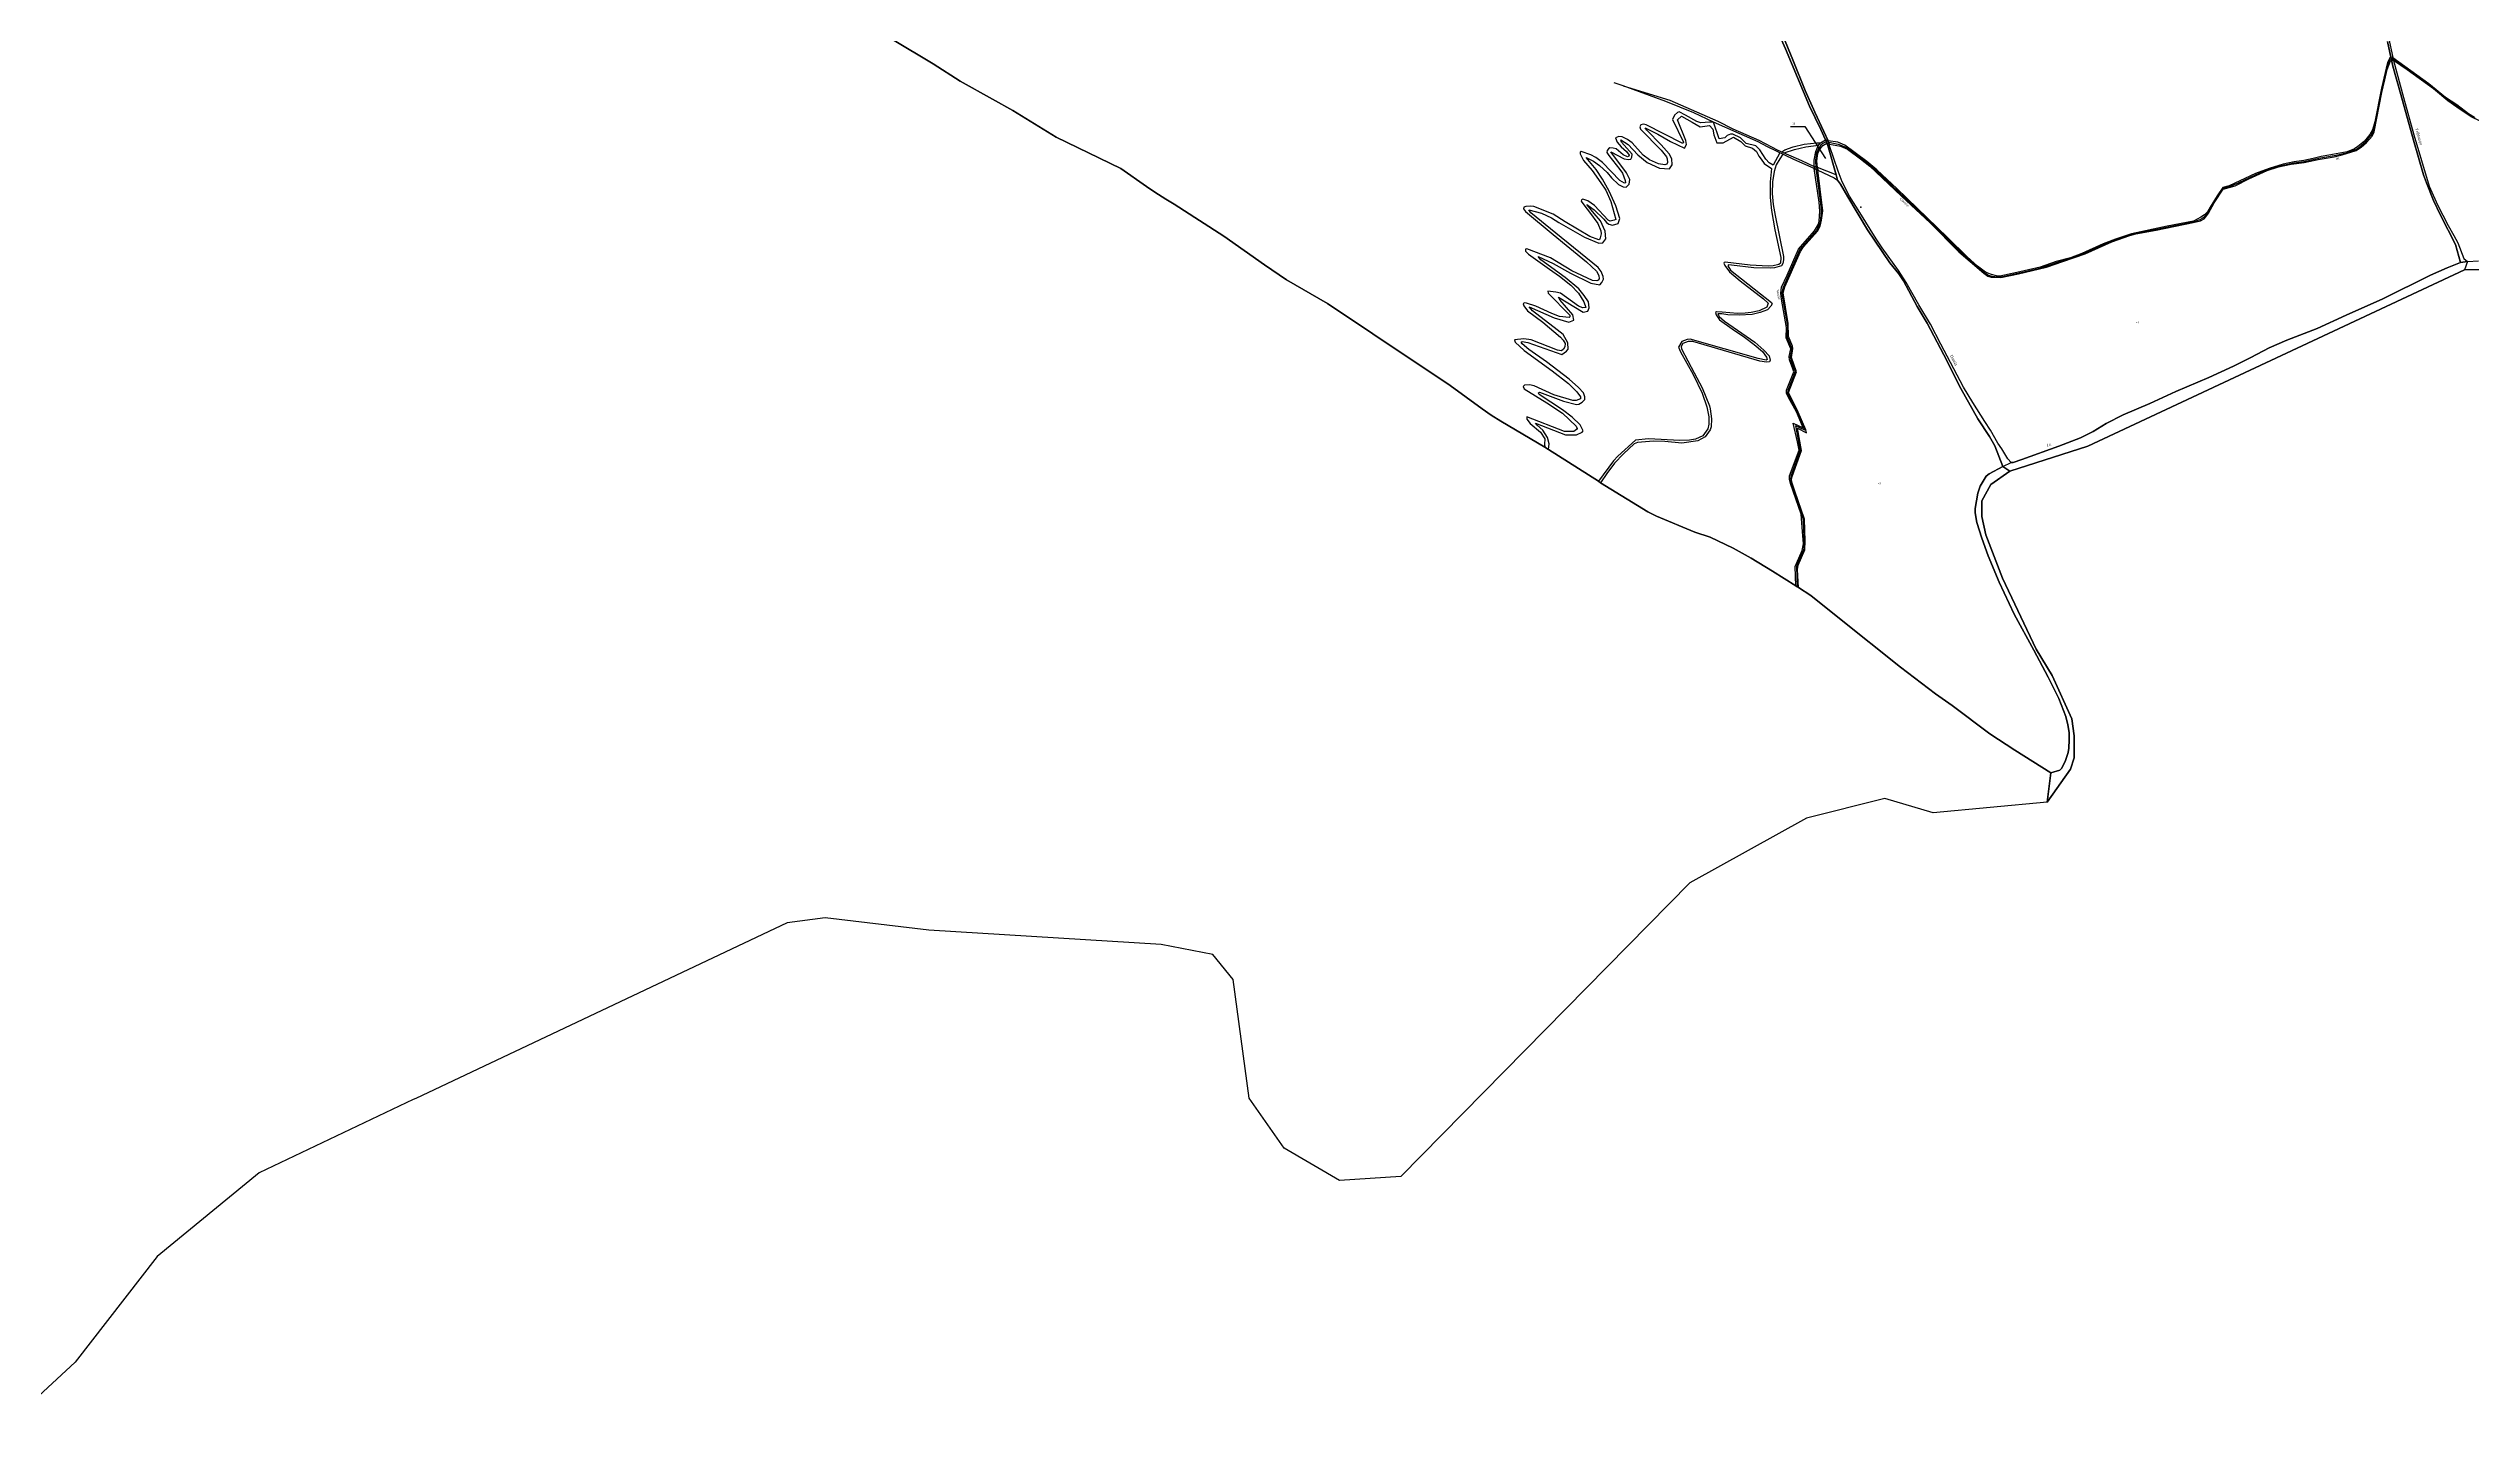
# Model space of a CAD drawing. Extents: x 1197813 to 1207132, y 6150159 to 6157836.
# Drawn here: x 1202473 to 1205039, y 6152184 to 6153638 of the extents above; entities that cross this region are included whole.
import ezdxf

# ---------------------------------------------------------------- set-up
doc = ezdxf.new("R2010")
doc.units = 0
doc.linetypes.add('CONTINU', pattern=[0])
doc.layers.get('0').update_dxf_attribs({"linetype": 'CONTINU'})
for name, color, linetype in [('1FLECHEFL', 7, 'CONTINU'), ('1LIEUDIT', 7, 'CONTINU'), ('1PARCELLE', 7, 'CONTINU'), ('1SECTION', 7, 'CONTINU'), ('1SUBDSECT', 7, 'CONTINU'), ('1TRONFLUV', 7, 'CONTINU'), ('1ZONCOMM', 7, 'CONTINU'), ('3CHEMIN', 7, 'CONTINU'), ('3FISCLINE', 7, 'CONTINUOUS'), ('3FLECHEPAR', 7, 'CONTINU'), ('3PARCELLETEX', 7, 'CONTINU'), ('3PONT', 7, 'CONTINU'), ('3TRONFLUVTEX', 7, 'CONTINU'), ('3ZONCOMMTEX', 7, 'CONTINU')]:
    doc.layers.add(name, color=color, linetype=linetype)
doc.styles.get("Standard").update_dxf_attribs({"font": 'Times New Roman'})

# ---------------------------------------------------------------- blocks, each defined once
blk = doc.blocks.new('FLECHRU1')
blk.add_point((0, 0))

msp = doc.modelspace()

# ---------------------------------------------------------------- linework, layer by layer
at = {"layer": '1LIEUDIT'}
for points in [[(1204294.56, 6153678.22), (1204312.71, 6153637.55), (1204338.05, 6153577), (1204350.19, 6153552.12), (1204355.02, 6153541.15), (1204356.38, 6153537.73), (1204357.39, 6153535.24), (1204366.27, 6153504.09), (1204367.79, 6153498.35), (1204370.99, 6153494.17), (1204378.85, 6153481.02), (1204399.48, 6153445.74), (1204423.19, 6153410.9), (1204432.79, 6153399.25), (1204437.51, 6153391.9), (1204452.22, 6153364.62), (1204462.81, 6153347), (1204480.32, 6153313.42), (1204498.5, 6153277.79), (1204516.31, 6153245.79), (1204528.85, 6153226.98), (1204534.31, 6153217.15), (1204542.8, 6153195.1), (1204550.2, 6153190.13), (1204530.17, 6153175.98), (1204520.56, 6153158.68), (1204520.69, 6153142.37), (1204524.74, 6153122.68), (1204542.33, 6153076.77), (1204578.28, 6153001.63), (1204595.22, 6152973.63), (1204615.87, 6152927.82), (1204618.26, 6152909.73), (1204618.25, 6152886.68), (1204614.64, 6152874.58), (1204589.92, 6152839.54), (1204593.82, 6152870.78), (1204555.73, 6152894.62), (1204529.05, 6152912.15), (1204489.19, 6152942.14), (1204471.71, 6152954.4), (1204434.36, 6152982.69), (1204369.84, 6153034.05), (1204339.38, 6153058.53), (1204326.44, 6153066.99), (1204325.05, 6153067.86), (1204323.66, 6153068.74), (1204298.84, 6153084.25), (1204276.35, 6153098.16), (1204257.15, 6153108.56), (1204232.71, 6153120.31), (1204216.5, 6153125.74), (1204176.12, 6153142.69), (1204166.96, 6153147.09), (1204116.74, 6153178.02), (1204114.45, 6153179.54), (1204061.79, 6153213.21), (1204057.8, 6153215.67), (1204011.02, 6153243.25), (1204001.01, 6153249.64), (1203991.31, 6153256.25), (1203957.32, 6153281.14), (1203875.68, 6153335.73), (1203827.7, 6153367.71), (1203784.11, 6153392.8), (1203760.92, 6153408.8), (1203717.79, 6153439.12), (1203692.06, 6153455.66), (1203665.24, 6153473.23), (1203656.43, 6153478.3), (1203644.58, 6153485.78), (1203635.89, 6153491.69), (1203608.74, 6153510.75), (1203540.05, 6153544.2), (1203494.39, 6153572.2), (1203472.78, 6153584.16), (1203438.64, 6153603.32), (1203409.76, 6153621.87), (1203366.65, 6153647.38)], [(1204951.28, 6153649.8), (1204956.01, 6153628.42), (1204956.62, 6153625.4), (1204967.26, 6153586.23), (1204978.18, 6153546.44), (1204994.51, 6153492.17), (1205003.4, 6153472.38), (1205014.63, 6153450.41), (1205020.66, 6153439.97), (1205024.72, 6153432.15), (1205031.13, 6153415.35), (1205035.01, 6153412.32), (1205031.97, 6153403.55), (1204633.03, 6153216.71), (1204550.2, 6153190.13), (1204542.8, 6153195.1), (1204534.31, 6153217.15), (1204528.85, 6153226.98), (1204516.31, 6153245.79), (1204498.5, 6153277.79), (1204480.32, 6153313.42), (1204462.81, 6153347), (1204452.22, 6153364.62), (1204437.51, 6153391.9), (1204432.79, 6153399.25), (1204423.19, 6153410.9), (1204399.48, 6153445.74), (1204378.85, 6153481.02), (1204370.99, 6153494.17), (1204367.79, 6153498.35), (1204366.27, 6153504.09), (1204357.39, 6153535.24), (1204356.38, 6153537.73), (1204355.02, 6153541.15), (1204350.19, 6153552.12), (1204338.05, 6153577), (1204312.71, 6153637.55), (1204294.56, 6153678.22)], [(1204951.28, 6153649.8), (1204956.01, 6153628.42), (1204956.62, 6153625.4), (1204967.26, 6153586.23), (1204978.18, 6153546.44), (1204994.51, 6153492.17), (1205003.4, 6153472.38), (1205014.63, 6153450.41), (1205020.66, 6153439.97), (1205024.72, 6153432.15), (1205031.13, 6153415.35), (1205035.01, 6153412.32), (1205035.01, 6153412.32), (1205031.97, 6153403.55), (1205056.4, 6153403.78)]]:
    msp.add_lwpolyline(points, dxfattribs=at)
at = {"layer": '1PARCELLE'}
for points in [[(1203366.65, 6153647.38), (1203409.76, 6153621.87), (1203438.64, 6153603.32), (1203472.78, 6153584.16), (1203494.39, 6153572.2), (1203540.05, 6153544.2), (1203608.74, 6153510.75), (1203635.89, 6153491.69), (1203644.58, 6153485.78), (1203656.43, 6153478.3), (1203665.24, 6153473.23), (1203692.06, 6153455.66), (1203717.79, 6153439.12), (1203760.92, 6153408.8), (1203784.11, 6153392.8), (1203827.7, 6153367.71), (1203875.68, 6153335.73), (1203957.32, 6153281.14), (1203991.31, 6153256.25), (1204001.01, 6153249.64), (1204011.02, 6153243.25), (1204057.8, 6153215.67), (1204061.79, 6153213.21), (1204114.45, 6153179.54), (1204116.74, 6153178.02), (1204166.96, 6153147.09), (1204176.12, 6153142.69), (1204216.5, 6153125.74), (1204232.71, 6153120.31), (1204257.15, 6153108.56), (1204276.35, 6153098.16), (1204298.84, 6153084.25), (1204323.66, 6153068.74), (1204322.85, 6153089.26), (1204330.44, 6153106.13), (1204331.61, 6153113.23), (1204330.83, 6153126.19), (1204329.19, 6153144.83), (1204317.96, 6153177.33), (1204316.78, 6153181.78), (1204316.78, 6153185.42), (1204326.96, 6153212.45), (1204325.23, 6153221.42), (1204320.88, 6153241.04), (1204331.41, 6153236.26), (1204324.14, 6153253.2), (1204315.89, 6153268.36), (1204313.88, 6153272.79), (1204313.69, 6153275.91), (1204321.46, 6153295.37), (1204320.57, 6153298.59), (1204316.92, 6153308.26), (1204316.59, 6153311.6), (1204318.22, 6153319.9), (1204313.42, 6153331.32), (1204313.8, 6153342.27), (1204308.41, 6153372.46), (1204307.54, 6153378.82), (1204308.58, 6153385.14), (1204314.57, 6153397.98), (1204326.28, 6153425.45), (1204343.27, 6153444.8), (1204347.59, 6153451.83), (1204348.33, 6153455.24), (1204349.11, 6153465.67), (1204348.23, 6153475.03), (1204343.19, 6153510.97), (1204321.66, 6153520.25), (1204293.47, 6153533.75), (1204283.58, 6153539.15), (1204263.72, 6153548.07), (1204236.37, 6153559.79), (1204215.72, 6153569.71), (1204185.81, 6153581.77), (1204140.58, 6153598.44), (1204190.07, 6153583.16), (1204240.83, 6153560.98), (1204256.86, 6153552.95), (1204284.4, 6153540.94), (1204304.68, 6153530.41), (1204329.72, 6153519.48), (1204342.85, 6153513.08), (1204342.91, 6153519.84), (1204344.7, 6153528.82), (1204347.53, 6153535.42), (1204349.69, 6153538.01), (1204355.02, 6153541.15), (1204350.19, 6153552.12), (1204338.05, 6153577), (1204312.71, 6153637.55), (1204294.56, 6153678.22)], [(1204950.12, 6153645.34), (1204953.84, 6153628.66), (1204952.65, 6153627.99), (1204950.28, 6153623.01), (1204943.78, 6153596.02), (1204937, 6153560.37), (1204934.27, 6153551.69), (1204931.6, 6153546.92), (1204925.84, 6153539.75), (1204918.91, 6153534), (1204915.17, 6153531.64), (1204907.74, 6153528.65), (1204888.29, 6153524.81), (1204880.03, 6153523.62), (1204871.7, 6153521.63), (1204861.77, 6153519.43), (1204851.41, 6153518.05), (1204839.79, 6153515.53), (1204824.91, 6153511.02), (1204810.64, 6153505.55), (1204782.65, 6153492.59), (1204775.73, 6153490.74), (1204769.82, 6153481.97), (1204762.64, 6153469.76), (1204759.69, 6153464.9), (1204756.57, 6153461.91), (1204752.69, 6153459.25), (1204744.9, 6153455.23), (1204717.06, 6153449.9), (1204678.99, 6153441.77), (1204662.15, 6153436.17), (1204649.23, 6153430.92), (1204626.39, 6153420.73), (1204614.38, 6153416.28), (1204599.3, 6153412.32), (1204582.23, 6153406.17), (1204557.69, 6153400.75), (1204539.61, 6153396.78), (1204536.12, 6153397.2), (1204530.95, 6153398.45), (1204526.93, 6153400), (1204523.13, 6153402.01), (1204516.08, 6153407.29), (1204505.08, 6153417.23), (1204484.22, 6153437.83), (1204430.42, 6153489.63), (1204409.55, 6153509.36), (1204398.88, 6153518.36), (1204375.64, 6153535.53), (1204368.08, 6153538.74), (1204357.78, 6153540.24), (1204353.36, 6153550.04), (1204343.73, 6153570.49), (1204333.37, 6153593.37), (1204320.42, 6153626.04), (1204309.81, 6153651.75)], [(1204951.28, 6153649.8), (1204956.01, 6153628.42), (1204994.23, 6153600.98), (1205011.65, 6153586.54), (1205023.69, 6153578.5), (1205036.21, 6153568.99), (1205042.4, 6153565.26)], [(1205058.58, 6153555.95), (1205038.86, 6153565.52), (1205026.33, 6153573.98), (1205014.19, 6153582.47), (1204998.99, 6153595.29), (1204971.27, 6153615.49), (1204956.62, 6153625.4), (1204967.26, 6153586.23), (1204978.18, 6153546.44), (1204994.51, 6153492.17), (1205003.4, 6153472.38), (1205014.63, 6153450.41), (1205020.66, 6153439.97), (1205024.72, 6153432.15), (1205031.13, 6153415.35), (1205035.01, 6153412.32), (1205046.68, 6153413.2)]]:
    msp.add_lwpolyline(points, dxfattribs=at)
for points in [[(1205022.32, 6153430.21), (1205027.68, 6153411.27), (1205013.47, 6153405.79), (1204995.72, 6153397.8), (1204945.24, 6153372.8), (1204906.48, 6153355.56), (1204875.64, 6153341.37), (1204843.55, 6153328.9), (1204824.89, 6153321.07), (1204805.4, 6153310.75), (1204787.23, 6153301.58), (1204760.93, 6153289.46), (1204726.15, 6153274.64), (1204698.46, 6153262.07), (1204670.39, 6153250.01), (1204652.48, 6153240.61), (1204638.54, 6153232.44), (1204625.23, 6153225.43), (1204602.27, 6153216.7), (1204563.05, 6153202.58), (1204553.63, 6153199.51), (1204551.59, 6153199.4), (1204548.3, 6153203.47), (1204541.96, 6153213.84), (1204537.59, 6153219.84), (1204529.97, 6153233.54), (1204523.71, 6153242.77), (1204510.96, 6153262.85), (1204501.2, 6153279.27), (1204477.36, 6153324.94), (1204466.1, 6153346.01), (1204453.88, 6153366.39), (1204440.52, 6153390.16), (1204432.51, 6153402.97), (1204415, 6153426.87), (1204408.84, 6153436.32), (1204391.3, 6153464.16), (1204380.37, 6153481.69), (1204372.59, 6153496.66), (1204368.48, 6153508.16), (1204359.32, 6153534.74), (1204359.41, 6153536.49), (1204370.88, 6153534.48), (1204378.17, 6153531.2), (1204392.23, 6153520.93), (1204401.86, 6153513.23), (1204435.42, 6153481.7), (1204465.83, 6153453.15), (1204496.34, 6153422.6), (1204522.7, 6153400.08), (1204526.86, 6153396.85), (1204530.49, 6153395.88), (1204540.86, 6153395.27), (1204559.44, 6153399.37), (1204588.96, 6153406.21), (1204606.37, 6153412.5), (1204630.2, 6153420.47), (1204658.15, 6153433.21), (1204677.24, 6153439.89), (1204683.75, 6153441.55), (1204705.2, 6153445.58), (1204744.51, 6153453.64), (1204752.08, 6153455.38), (1204756.03, 6153457.63), (1204759.11, 6153461.12), (1204760.86, 6153463.43), (1204766.84, 6153474.37), (1204776.37, 6153488.83), (1204788.82, 6153492.67), (1204803.41, 6153499.84), (1204822.98, 6153508.85), (1204834.9, 6153512.55), (1204848.23, 6153515.42), (1204861.93, 6153517.37), (1204876.75, 6153520.55), (1204893.79, 6153523.31), (1204902.3, 6153525.2), (1204917.12, 6153529.99), (1204922.53, 6153533.61), (1204928.15, 6153538.26), (1204933.89, 6153545.12), (1204936.12, 6153549.66), (1204944.38, 6153591.35), (1204947.32, 6153604.95), (1204949.9, 6153615.62), (1204953.41, 6153624.93), (1204954.36, 6153625.93), (1204955.96, 6153619.15), (1204964.3, 6153589.29), (1204977.98, 6153540.96), (1204988.57, 6153504.25), (1204991.56, 6153495.66), (1204999.06, 6153477.11), (1205006.59, 6153461.34), (1205022.32, 6153430.21)], [(1204366.27, 6153504.09), (1204346.42, 6153511.88), (1204345.8, 6153518.97), (1204346.87, 6153526.77), (1204349.34, 6153531.77), (1204352.35, 6153535.17), (1204356.38, 6153537.73), (1204357.39, 6153535.24), (1204366.27, 6153504.09)], [(1204593.82, 6152870.78), (1204555.73, 6152894.62), (1204529.05, 6152912.15), (1204489.19, 6152942.14), (1204471.71, 6152954.4), (1204434.36, 6152982.69), (1204369.84, 6153034.05), (1204339.38, 6153058.53), (1204326.44, 6153066.99), (1204325.46, 6153086.14), (1204326.07, 6153090.84), (1204333.2, 6153106.79), (1204333.4, 6153115.97), (1204332.69, 6153139.42), (1204322.45, 6153169.05), (1204319.41, 6153178.54), (1204319.11, 6153182.21), (1204319.61, 6153184.56), (1204329.6, 6153211.98), (1204325.33, 6153235.69), (1204334.77, 6153230.81), (1204334.23, 6153233.87), (1204326.18, 6153252.68), (1204315.9, 6153273.67), (1204324.22, 6153295.45), (1204318.87, 6153310.68), (1204320.56, 6153320.2), (1204319.91, 6153322.53), (1204315.76, 6153332.9), (1204315.36, 6153346.6), (1204310.07, 6153379.11), (1204311.98, 6153385.42), (1204328.39, 6153422.8), (1204331.8, 6153427.96), (1204340.59, 6153437.63), (1204346.77, 6153444.83), (1204349.41, 6153449.89), (1204350.69, 6153455.96), (1204352.05, 6153466.1), (1204346.75, 6153509.27), (1204364.33, 6153501.14), (1204367.79, 6153498.35), (1204370.99, 6153494.17), (1204378.85, 6153481.02), (1204399.48, 6153445.74), (1204423.19, 6153410.9), (1204432.79, 6153399.25), (1204437.51, 6153391.9), (1204452.22, 6153364.62), (1204462.81, 6153347), (1204480.32, 6153313.42), (1204498.5, 6153277.79), (1204516.31, 6153245.79), (1204528.85, 6153226.98), (1204534.31, 6153217.15), (1204542.8, 6153195.1), (1204528.39, 6153187.47), (1204525.22, 6153185), (1204518.98, 6153174.48), (1204516.52, 6153167.01), (1204513.54, 6153150.79), (1204513.62, 6153146.23), (1204515.41, 6153135.77), (1204520.54, 6153119.3), (1204527.43, 6153100.43), (1204538.81, 6153072.52), (1204554.98, 6153038.89), (1204575.56, 6153000.69), (1204591.02, 6152972.06), (1204602.11, 6152949.54), (1204609.63, 6152930.53), (1204611.85, 6152921.57), (1204612.95, 6152913.43), (1204613.28, 6152905.48), (1204612.8, 6152896.9), (1204611.93, 6152892.23), (1204609.22, 6152883.91), (1204605.52, 6152875.49), (1204603.15, 6152873.59), (1204593.82, 6152870.78)]]:
    msp.add_lwpolyline(points, close=True, dxfattribs=at)
at = {"layer": '1SECTION'}
msp.add_lwpolyline([(1205056.4, 6153403.78), (1205031.97, 6153403.55), (1204633.03, 6153216.71), (1204550.2, 6153190.13), (1204530.17, 6153175.98), (1204520.56, 6153158.68), (1204520.69, 6153142.37), (1204524.74, 6153122.68), (1204542.33, 6153076.77), (1204578.28, 6153001.63), (1204595.22, 6152973.63), (1204615.87, 6152927.82), (1204618.26, 6152909.73), (1204618.25, 6152886.68), (1204614.64, 6152874.58), (1204589.92, 6152839.54), (1204469.03, 6152828.44), (1204417.81, 6152843.66), (1204334.89, 6152822.78), (1204211.27, 6152754.17), (1203905.06, 6152443.05), (1203840.37, 6152438.98), (1203781.64, 6152473.11), (1203744.75, 6152526.16), (1203727.77, 6152651.71), (1203705.98, 6152678.2), (1203651.23, 6152688.86), (1203405.12, 6152704.04), (1203295.64, 6152717.12), (1203255.25, 6152711.83), (1202861.94, 6152525.85), (1202859.23, 6152524.57), (1202696.1, 6152447.06), (1202587.83, 6152358.36), (1202501.04, 6152246.54), (1202433.16, 6152183.53)], dxfattribs=at)
at = {"layer": '1SUBDSECT'}
msp.add_lwpolyline([(1203366.65, 6153647.38), (1203409.76, 6153621.87), (1203438.64, 6153603.32), (1203472.78, 6153584.16), (1203494.39, 6153572.2), (1203540.05, 6153544.2), (1203608.74, 6153510.75), (1203635.89, 6153491.69), (1203644.58, 6153485.78), (1203656.43, 6153478.3), (1203665.24, 6153473.23), (1203692.06, 6153455.66), (1203717.79, 6153439.12), (1203760.92, 6153408.8), (1203784.11, 6153392.8), (1203827.7, 6153367.71), (1203875.68, 6153335.73), (1203957.32, 6153281.14), (1203991.31, 6153256.25), (1204001.01, 6153249.64), (1204011.02, 6153243.25), (1204057.8, 6153215.67), (1204061.79, 6153213.21), (1204114.45, 6153179.54), (1204116.74, 6153178.02), (1204166.96, 6153147.09), (1204176.12, 6153142.69), (1204216.5, 6153125.74), (1204232.71, 6153120.31), (1204257.15, 6153108.56), (1204276.35, 6153098.16), (1204298.84, 6153084.25), (1204323.66, 6153068.74), (1204325.05, 6153067.86), (1204326.44, 6153066.99), (1204339.38, 6153058.53), (1204369.84, 6153034.05), (1204434.36, 6152982.69), (1204471.71, 6152954.4), (1204489.19, 6152942.14), (1204529.05, 6152912.15), (1204555.73, 6152894.62), (1204593.82, 6152870.78), (1204589.92, 6152839.54), (1204614.64, 6152874.58), (1204618.25, 6152886.68), (1204618.26, 6152909.73), (1204615.87, 6152927.82), (1204595.22, 6152973.63), (1204578.28, 6153001.63), (1204542.33, 6153076.77), (1204524.74, 6153122.68), (1204520.69, 6153142.37), (1204520.56, 6153158.68), (1204530.17, 6153175.98), (1204550.2, 6153190.13), (1204633.03, 6153216.71), (1205031.97, 6153403.55), (1205056.4, 6153403.78)], dxfattribs=at)
at = {"layer": '1TRONFLUV'}
for points in [[(1204309.81, 6153651.75), (1204320.42, 6153626.04), (1204333.37, 6153593.37), (1204343.73, 6153570.49), (1204353.36, 6153550.04), (1204357.78, 6153540.24), (1204355.02, 6153541.15), (1204350.19, 6153552.12), (1204338.05, 6153577), (1204312.71, 6153637.55), (1204294.56, 6153678.22)], [(1204951.28, 6153649.8), (1204956.01, 6153628.42), (1204953.84, 6153628.66), (1204950.12, 6153645.34)], [(1205056.4, 6153403.78), (1205031.97, 6153403.55), (1204633.03, 6153216.71), (1204550.2, 6153190.13), (1204530.17, 6153175.98), (1204520.56, 6153158.68), (1204520.69, 6153142.37), (1204524.74, 6153122.68), (1204542.33, 6153076.77), (1204578.28, 6153001.63), (1204595.22, 6152973.63), (1204615.87, 6152927.82), (1204618.26, 6152909.73), (1204618.25, 6152886.68), (1204614.64, 6152874.58), (1204589.92, 6152839.54), (1204593.82, 6152870.78), (1204603.15, 6152873.59), (1204605.52, 6152875.49), (1204609.22, 6152883.91), (1204611.93, 6152892.23), (1204612.8, 6152896.9), (1204613.28, 6152905.48), (1204612.95, 6152913.43), (1204611.85, 6152921.57), (1204609.63, 6152930.53), (1204602.11, 6152949.54), (1204591.02, 6152972.06), (1204575.56, 6153000.69), (1204554.98, 6153038.89), (1204538.81, 6153072.52), (1204527.43, 6153100.43), (1204520.54, 6153119.3), (1204515.41, 6153135.77), (1204513.62, 6153146.23), (1204513.54, 6153150.79), (1204516.52, 6153167.01), (1204518.98, 6153174.48), (1204525.22, 6153185), (1204528.39, 6153187.47), (1204542.8, 6153195.1), (1204542.8, 6153195.1), (1204551.59, 6153199.4), (1204553.63, 6153199.51), (1204563.05, 6153202.58), (1204602.27, 6153216.7), (1204625.23, 6153225.43), (1204638.54, 6153232.44), (1204652.48, 6153240.61), (1204670.39, 6153250.01), (1204698.46, 6153262.07), (1204726.15, 6153274.64), (1204760.93, 6153289.46), (1204787.23, 6153301.58), (1204805.4, 6153310.75), (1204824.89, 6153321.07), (1204843.55, 6153328.9), (1204875.64, 6153341.37), (1204906.48, 6153355.56), (1204945.24, 6153372.8), (1204995.72, 6153397.8), (1205013.47, 6153405.79), (1205027.68, 6153411.27), (1205035.01, 6153412.32), (1205046.68, 6153413.2)]]:
    msp.add_lwpolyline(points, dxfattribs=at)
for points in [[(1205027.68, 6153411.27), (1205022.32, 6153430.21), (1205006.59, 6153461.34), (1204999.06, 6153477.11), (1204991.56, 6153495.66), (1204988.57, 6153504.25), (1204977.98, 6153540.96), (1204964.3, 6153589.29), (1204955.96, 6153619.15), (1204954.36, 6153625.93), (1204956.62, 6153625.4), (1204967.26, 6153586.23), (1204978.18, 6153546.44), (1204994.51, 6153492.17), (1205003.4, 6153472.38), (1205014.63, 6153450.41), (1205020.66, 6153439.97), (1205024.72, 6153432.15), (1205031.13, 6153415.35), (1205035.01, 6153412.32), (1205027.68, 6153411.27)], [(1204342.85, 6153513.08), (1204343.19, 6153510.97), (1204321.66, 6153520.25), (1204293.47, 6153533.75), (1204283.58, 6153539.15), (1204263.72, 6153548.07), (1204236.37, 6153559.79), (1204215.72, 6153569.71), (1204185.81, 6153581.77), (1204140.58, 6153598.44), (1204190.07, 6153583.16), (1204240.83, 6153560.98), (1204256.86, 6153552.95), (1204284.4, 6153540.94), (1204304.68, 6153530.41), (1204329.72, 6153519.48), (1204342.85, 6153513.08)], [(1204551.59, 6153199.4), (1204548.3, 6153203.47), (1204541.96, 6153213.84), (1204537.59, 6153219.84), (1204529.97, 6153233.54), (1204523.71, 6153242.77), (1204510.96, 6153262.85), (1204501.2, 6153279.27), (1204477.36, 6153324.94), (1204466.1, 6153346.01), (1204453.88, 6153366.39), (1204440.52, 6153390.16), (1204432.51, 6153402.97), (1204415, 6153426.87), (1204408.84, 6153436.32), (1204391.3, 6153464.16), (1204380.37, 6153481.69), (1204372.59, 6153496.66), (1204368.48, 6153508.16), (1204359.32, 6153534.74), (1204359.41, 6153536.49), (1204356.38, 6153537.73), (1204357.39, 6153535.24), (1204366.27, 6153504.09), (1204367.79, 6153498.35), (1204370.99, 6153494.17), (1204378.85, 6153481.02), (1204399.48, 6153445.74), (1204423.19, 6153410.9), (1204432.79, 6153399.25), (1204437.51, 6153391.9), (1204452.22, 6153364.62), (1204462.81, 6153347), (1204480.32, 6153313.42), (1204498.5, 6153277.79), (1204516.31, 6153245.79), (1204528.85, 6153226.98), (1204534.31, 6153217.15), (1204542.8, 6153195.1), (1204551.59, 6153199.4)], [(1204367.79, 6153498.35), (1204366.27, 6153504.09), (1204346.42, 6153511.88), (1204346.75, 6153509.27), (1204364.33, 6153501.14), (1204367.79, 6153498.35)]]:
    msp.add_lwpolyline(points, close=True, dxfattribs=at)
at = {"layer": '1ZONCOMM'}
for points in [[(1204358.46, 6153538.67), (1204368.43, 6153536.77), (1204376.72, 6153533.37), (1204386.56, 6153526.34), (1204400.44, 6153515.7), (1204410.01, 6153507.28), (1204432.35, 6153486.1), (1204463.04, 6153457.07), (1204486.85, 6153433.74), (1204500.44, 6153420.2), (1204516.35, 6153406.35), (1204522.63, 6153401.2), (1204527.81, 6153397.91), (1204531.27, 6153396.95), (1204537.4, 6153396.04), (1204540.72, 6153396.06), (1204545.91, 6153397.24), (1204569.78, 6153402.57), (1204583.05, 6153405.56), (1204588.56, 6153407.27), (1204605.13, 6153413.02), (1204615.84, 6153416.24), (1204629.79, 6153421.14), (1204645.01, 6153428.19), (1204659.51, 6153434.4), (1204678.37, 6153440.92), (1204683.73, 6153442.15), (1204714.36, 6153448.36), (1204744.91, 6153454.46), (1204751.97, 6153457), (1204756.11, 6153459.64), (1204760.28, 6153464.11), (1204768.08, 6153477.63), (1204776.01, 6153489.66), (1204783.97, 6153492.11), (1204792.4, 6153495.69), (1204811.07, 6153504.55), (1204824.24, 6153510.03), (1204833.82, 6153512.98), (1204838.15, 6153514.11), (1204850.97, 6153516.91), (1204861.85, 6153518.35), (1204879.22, 6153522.16), (1204895.77, 6153524.99), (1204907.92, 6153527.82), (1204916.6, 6153531.06), (1204919.81, 6153533.11), (1204927.04, 6153538.99), (1204932.56, 6153545.83), (1204935.09, 6153550.54), (1204937.48, 6153559.79), (1204943.67, 6153591.44), (1204948.41, 6153612.44), (1204951.8, 6153623.85), (1204953.4, 6153627.07), (1204954.07, 6153627.46), (1204956.28, 6153627.09), (1204996.83, 6153597.87), (1205011.98, 6153585.21), (1205031.22, 6153571.8), (1205038.25, 6153566.83), (1205043, 6153564.29)], [(1204358.46, 6153538.67), (1204355.76, 6153539.28), (1204352.25, 6153537.39), (1204349.76, 6153535.14), (1204348.15, 6153532.58), (1204345.62, 6153527.38), (1204344.44, 6153519.8), (1204344.79, 6153511.3), (1204349.76, 6153474.22), (1204350.54, 6153465.37), (1204349.27, 6153453.9), (1204348.43, 6153450.86), (1204344.97, 6153444.71), (1204327.77, 6153425.03), (1204309.96, 6153384.21), (1204308.83, 6153379.2), (1204309.27, 6153375.75), (1204314.3, 6153346.02), (1204314.75, 6153342.19), (1204314.6, 6153331.95), (1204319.44, 6153319.97), (1204317.72, 6153310.86), (1204318.46, 6153307.84), (1204322.87, 6153295.47), (1204315.09, 6153275.55), (1204314.9, 6153273.07), (1204324.98, 6153253.32), (1204331.89, 6153237.16), (1204333.18, 6153233.63), (1204323.16, 6153238.25), (1204328.27, 6153212.14), (1204318.17, 6153185), (1204317.94, 6153182.05), (1204318.69, 6153178.16), (1204320.56, 6153172.3), (1204329.69, 6153145.79), (1204330.96, 6153140.45), (1204331.39, 6153137.34), (1204332.48, 6153112.37), (1204331.78, 6153106.39), (1204325.36, 6153092.07), (1204324.16, 6153088.97), (1204325.05, 6153067.86)]]:
    msp.add_lwpolyline(points, dxfattribs=at)
at = {"layer": '3CHEMIN'}
for points in [[(1204306.73, 6153527.41), (1204299.52, 6153514.5), (1204295.33, 6153517.02), (1204291.8, 6153520.74), (1204285.38, 6153530.79), (1204281.39, 6153534.87), (1204271.12, 6153537.42), (1204265.08, 6153543.26), (1204256.89, 6153547.35), (1204254.36, 6153547.37), (1204250.98, 6153545.72), (1204248.35, 6153543.38), (1204242.27, 6153542.44), (1204236.37, 6153559.79), (1204232.04, 6153560.01), (1204222.82, 6153559.11), (1204218.64, 6153560.62), (1204206.81, 6153567.39), (1204200.18, 6153570.82), (1204198.14, 6153570.35), (1204194.99, 6153567.34), (1204192.95, 6153562.83), (1204204.58, 6153538.61), (1204204.43, 6153537.75), (1204203.32, 6153537.69), (1204165.21, 6153557.17), (1204162.12, 6153557.95), (1204159.32, 6153557.05), (1204158.28, 6153555.08), (1204159.08, 6153552.54), (1204181.09, 6153530.17), (1204186.52, 6153523.18), (1204187.31, 6153521), (1204187.57, 6153517.21), (1204186.93, 6153515.53), (1204184.91, 6153514.9), (1204178.17, 6153515.72), (1204168.66, 6153520.11), (1204162.04, 6153525), (1204150.09, 6153537.91), (1204145.27, 6153541.65), (1204139.67, 6153544.25), (1204136.13, 6153544.93), (1204132.6, 6153543.35), (1204134.29, 6153538.72), (1204138.67, 6153533.64), (1204144.14, 6153528.71), (1204147.05, 6153524.82), (1204146.83, 6153523.75), (1204145.13, 6153523.1), (1204140.77, 6153525.5), (1204133.37, 6153531.78), (1204130.19, 6153532.56), (1204126.69, 6153532.59), (1204125.18, 6153531.83), (1204123.9, 6153530.02), (1204123.59, 6153527.66), (1204125.41, 6153524.67), (1204137.13, 6153509.76), (1204139.86, 6153505.81), (1204143, 6153497.99), (1204143.09, 6153495.82), (1204142.2, 6153495.23), (1204137.32, 6153498.04), (1204118.74, 6153517.06), (1204111.68, 6153522.61), (1204106.44, 6153525.31), (1204096.19, 6153528.97), (1204095.08, 6153528.08), (1204095.18, 6153526.29), (1204098.87, 6153519.31), (1204107.73, 6153508.6), (1204117.23, 6153495.83), (1204122.26, 6153487.87), (1204127.58, 6153475.99), (1204132.95, 6153456.9), (1204131.14, 6153456.02), (1204127.09, 6153455.07), (1204124.67, 6153456.18), (1204110.44, 6153471.66), (1204103.38, 6153476.53), (1204097.86, 6153478.33), (1204096.59, 6153477.78), (1204096.34, 6153476.38), (1204099.97, 6153470.79), (1204105.15, 6153464.59), (1204113.9, 6153452.7), (1204117.11, 6153444.89), (1204117.42, 6153441.48), (1204116.04, 6153435.92), (1204114.78, 6153435.43), (1204105.24, 6153438.81), (1204079.21, 6153454.26), (1204066.58, 6153462.38), (1204045.98, 6153470.75), (1204042.18, 6153471.13), (1204037.45, 6153470.45), (1204035.66, 6153469.75), (1204035.09, 6153468.17), (1204037.18, 6153465.17), (1204066.48, 6153441.02), (1204101.81, 6153412), (1204112.57, 6153402.11), (1204114.96, 6153397.59), (1204115.39, 6153393.94), (1204114.4, 6153392.65), (1204112.77, 6153391.82), (1204108.32, 6153392.17), (1204086.37, 6153402.63), (1204063.68, 6153416.15), (1204038.77, 6153425.82), (1204037.43, 6153425.32), (1204037.35, 6153423.42), (1204040.54, 6153420.07), (1204062.58, 6153404.3), (1204073.27, 6153396.68), (1204085.13, 6153387.18), (1204093.37, 6153378.8), (1204099.03, 6153369.66), (1204101.12, 6153363.49), (1204098.1, 6153363.39), (1204093.56, 6153365.16), (1204074.26, 6153378.76), (1204069.4, 6153379.98), (1204060.98, 6153380.76), (1204061.45, 6153378.69), (1204084.19, 6153355.4), (1204084.37, 6153353.84), (1204083.4, 6153352.91), (1204073.16, 6153354.11), (1204065.09, 6153357.09), (1204048.18, 6153365.16), (1204038.16, 6153368.34), (1204035.81, 6153368.6), (1204034.62, 6153367.38), (1204035.37, 6153365.43), (1204039.36, 6153359.96), (1204055.65, 6153347.96), (1204074.39, 6153332.34), (1204077.05, 6153329.07), (1204079.22, 6153325.33), (1204079.01, 6153322.12), (1204077.66, 6153319.39), (1204075.25, 6153317.74), (1204071.03, 6153318.44), (1204043.43, 6153329.26), (1204035.52, 6153330.26), (1204025.49, 6153329.4), (1204026.29, 6153326.88), (1204035.73, 6153318.14), (1204065.45, 6153296.52), (1204082.81, 6153283.11), (1204091.68, 6153274.17), (1204095.68, 6153268.91), (1204095.56, 6153266.7), (1204090.79, 6153265.14), (1204087.29, 6153265.22), (1204067.15, 6153271.2), (1204046.39, 6153280.66), (1204041.65, 6153281.69), (1204036.22, 6153281.26), (1204034.87, 6153279.78), (1204035.75, 6153277.63), (1204059.87, 6153262.7), (1204076.38, 6153251.75), (1204090.92, 6153237.94), (1204092.03, 6153235.61), (1204091.31, 6153234.41), (1204088.54, 6153232.29), (1204078.74, 6153232.31), (1204038.57, 6153247.95), (1204038.81, 6153245.5), (1204042.22, 6153240.69), (1204053.2, 6153231.44), (1204057.65, 6153224.46), (1204057.29, 6153218.92), (1204057.8, 6153215.67)], [(1204061.79, 6153213.21), (1204062.47, 6153219.25), (1204060.66, 6153226.07), (1204055.63, 6153233.61), (1204049.45, 6153238.9), (1204047.71, 6153241.2), (1204079.6, 6153228.91), (1204091.12, 6153228.91), (1204097.38, 6153231.5), (1204098.44, 6153233.08), (1204095.19, 6153239.21), (1204086.56, 6153247.37), (1204076.36, 6153255.21), (1204051.72, 6153271.46), (1204051.15, 6153273.35), (1204051.95, 6153273.9), (1204077.61, 6153264.42), (1204091.21, 6153260.82), (1204093.85, 6153261.18), (1204097.46, 6153263.21), (1204100.17, 6153265.99), (1204100.21, 6153268.95), (1204098.57, 6153273.19), (1204093.34, 6153278.9), (1204083.37, 6153287.69), (1204059.56, 6153306.04), (1204040.65, 6153319.08), (1204033.88, 6153325.03), (1204032.79, 6153326.97), (1204033.79, 6153327.45), (1204039.72, 6153326.41), (1204075.65, 6153313.86), (1204080.73, 6153317.29), (1204082.46, 6153319.54), (1204082.23, 6153326.09), (1204077.17, 6153334.93), (1204070.88, 6153339.94), (1204044.79, 6153360.13), (1204041.14, 6153364.18), (1204067.62, 6153352.71), (1204083.25, 6153348.14), (1204088.52, 6153350.05), (1204087.52, 6153355.77), (1204073.9, 6153371.31), (1204072.12, 6153374.58), (1204098.42, 6153358.54), (1204103.22, 6153359.86), (1204104.81, 6153363.31), (1204103.91, 6153369.7), (1204099.36, 6153376.49), (1204093.6, 6153383.47), (1204079.21, 6153395.46), (1204053.58, 6153414.19), (1204050.57, 6153417.71), (1204066.72, 6153410.27), (1204085.02, 6153400.03), (1204106.47, 6153389.55), (1204116, 6153387.62), (1204118.24, 6153390.24), (1204119.84, 6153393.65), (1204119.46, 6153396.38), (1204117.34, 6153401.68), (1204114.06, 6153405.86), (1204069.48, 6153442.41), (1204042.9, 6153463.97), (1204040.68, 6153467.01), (1204054.34, 6153463.57), (1204064.9, 6153458.57), (1204072.55, 6153453.69), (1204099.75, 6153438.13), (1204115.03, 6153431.6), (1204119.22, 6153432.24), (1204122.2, 6153436.46), (1204121.79, 6153444.32), (1204116.69, 6153455.3), (1204109.99, 6153463.25), (1204102.3, 6153472.84), (1204110.1, 6153467), (1204120.12, 6153457.03), (1204122.9, 6153453.6), (1204125.58, 6153451.76), (1204129.39, 6153450.95), (1204135.33, 6153452.58), (1204137.16, 6153457.75), (1204133.1, 6153471.46), (1204125.85, 6153487.01), (1204118.89, 6153499.42), (1204112.05, 6153509.89), (1204101.54, 6153522.36), (1204109.23, 6153518.47), (1204115.73, 6153514.14), (1204123.9, 6153506.52), (1204128.47, 6153501.11), (1204135.66, 6153493.92), (1204140.75, 6153491.31), (1204143.96, 6153491.04), (1204147.02, 6153494.37), (1204147.69, 6153499.28), (1204144.18, 6153506.24), (1204127.55, 6153528.53), (1204141.86, 6153521.05), (1204146.37, 6153520.35), (1204148.96, 6153520.84), (1204150.07, 6153522.91), (1204150.32, 6153525.96), (1204139.12, 6153538.91), (1204138.08, 6153541.29), (1204146.04, 6153536.32), (1204156.1, 6153525.49), (1204166.1, 6153517.21), (1204179.33, 6153511.1), (1204189.7, 6153510.61), (1204192.72, 6153514.91), (1204192.23, 6153520.99), (1204189.53, 6153526.34), (1204180.84, 6153536.03), (1204165.63, 6153551.47), (1204163.85, 6153553.96), (1204177.31, 6153547.21), (1204190.69, 6153539.36), (1204205.68, 6153532.39), (1204207.65, 6153536.19), (1204207.15, 6153540.61), (1204198.25, 6153562.27), (1204202.56, 6153566.14), (1204213.94, 6153560.06), (1204222.29, 6153554.92), (1204232.29, 6153556.36), (1204235.56, 6153552.35), (1204236.63, 6153546.62), (1204239.92, 6153538.13), (1204246.65, 6153538.13), (1204257.43, 6153544.05), (1204265.19, 6153539.39), (1204270.05, 6153534.71), (1204277.76, 6153532.47), (1204282.11, 6153528.94), (1204284.31, 6153524.03), (1204286.85, 6153520.83), (1204290.21, 6153515.99), (1204297.95, 6153511.02), (1204296.36, 6153496.83), (1204296.36, 6153480.16), (1204297.72, 6153466.42), (1204301.35, 6153445.75), (1204307.74, 6153416.52), (1204307.45, 6153410.64), (1204305.77, 6153409.14), (1204299.54, 6153407.75), (1204294.34, 6153407.38), (1204275.16, 6153408.51), (1204248.79, 6153411.56), (1204247.72, 6153411.37), (1204247.38, 6153410.46), (1204248.27, 6153407.99), (1204253.2, 6153401.42), (1204264.78, 6153391.72), (1204289.34, 6153372.83), (1204294.22, 6153368.29), (1204292.72, 6153364.09), (1204284.88, 6153360.22), (1204276.17, 6153358.33), (1204270.07, 6153357.68), (1204261.74, 6153357.36), (1204245.7, 6153358.83), (1204239.4, 6153358.96), (1204238.59, 6153358.21), (1204239.12, 6153355.73), (1204242.81, 6153350.52), (1204256.28, 6153340.95), (1204269.39, 6153332.08), (1204279.57, 6153324.37), (1204288.16, 6153316.86), (1204292.4, 6153310.94), (1204293.33, 6153308.69), (1204292.19, 6153307.73), (1204283.58, 6153309.56), (1204211.8, 6153330.14), (1204208.65, 6153329.81), (1204202.83, 6153327.59), (1204199.19, 6153321.69), (1204201.48, 6153316.49), (1204214.84, 6153292.53), (1204224.32, 6153272.7), (1204229.5, 6153258.4), (1204231.57, 6153247.67), (1204231.47, 6153240.13), (1204230.24, 6153235.14), (1204224.94, 6153227.7), (1204217.39, 6153224.29), (1204210.9, 6153223.15), (1204200.7, 6153222.62), (1204167.59, 6153224.53), (1204153.89, 6153223.22), (1204135.18, 6153206.12), (1204130.64, 6153201.1), (1204114.45, 6153179.54)], [(1204309.82, 6153525.93), (1204306.6, 6153521.23), (1204302.69, 6153514.59), (1204300.53, 6153507.65), (1204298.92, 6153496.75), (1204298.59, 6153484.54), (1204299.55, 6153472.86), (1204301.56, 6153461.18), (1204310.48, 6153417.73), (1204310.51, 6153414.1), (1204309.78, 6153410.37), (1204308.49, 6153407.9), (1204300.99, 6153405.64), (1204297.27, 6153405.23), (1204279.26, 6153405.7), (1204255.38, 6153408.6), (1204252.24, 6153408.72), (1204251.65, 6153407.65), (1204254.24, 6153403.33), (1204297.76, 6153369.09), (1204298.47, 6153367.46), (1204296.95, 6153365.09), (1204293.63, 6153361.28), (1204285.68, 6153358.32), (1204277.44, 6153356.31), (1204263.54, 6153355.6), (1204251.7, 6153356), (1204245.38, 6153356.74), (1204241.09, 6153357.07), (1204242.47, 6153354.15), (1204248.21, 6153349.17), (1204280.22, 6153326.92), (1204289.65, 6153318.53), (1204295.29, 6153312.27), (1204296.28, 6153307.76), (1204295.88, 6153305.89), (1204292.58, 6153305.56), (1204285.54, 6153306.65), (1204214.42, 6153327.49), (1204209.43, 6153327.66), (1204203.79, 6153325.34), (1204202.27, 6153322.21), (1204202.44, 6153319.77), (1204216.06, 6153294.43), (1204224.32, 6153278.39), (1204232.27, 6153259.47), (1204232.91, 6153256.21), (1204234.35, 6153245.74), (1204233.83, 6153237.04), (1204233.01, 6153234.19), (1204227.7, 6153226.66), (1204219.81, 6153222.51), (1204202.81, 6153220), (1204184.73, 6153221.63), (1204172.92, 6153221.88), (1204155.86, 6153220.72), (1204152.52, 6153219.3), (1204140.94, 6153208.59), (1204131.67, 6153198.75), (1204123.52, 6153187.89), (1204116.74, 6153178.02)], [(1204308.76, 6153528.62), (1204311.85, 6153530.64), (1204320.78, 6153533.75), (1204332.35, 6153536.62), (1204345.87, 6153538.07), (1204349.69, 6153538.01)], [(1204311.22, 6153527.55), (1204322.3, 6153531.02), (1204334.16, 6153533.82), (1204347.53, 6153535.42)]]:
    msp.add_lwpolyline(points, dxfattribs=at)
at = {"layer": '3FISCLINE'}
msp.add_lwpolyline([(1204140.58, 6153598.44), (1204131.2, 6153601.67)], dxfattribs=at)
at = {"layer": '3FLECHEPAR'}
msp.add_lwpolyline([(1204317.95, 6153555.36), (1204333.23, 6153555.33), (1204354.92, 6153521.28)], dxfattribs=at)
at = {"layer": '3PONT'}
for points in [[(1204956.01, 6153628.42), (1204953.84, 6153628.66), (1204954.36, 6153625.93), (1204956.62, 6153625.4), (1204956.01, 6153628.42)], [(1204357.78, 6153540.24), (1204355.02, 6153541.15), (1204356.38, 6153537.73), (1204359.41, 6153536.49), (1204357.78, 6153540.24)], [(1204342.85, 6153513.08), (1204343.19, 6153510.97), (1204346.75, 6153509.27), (1204346.42, 6153511.88), (1204342.85, 6153513.08)]]:
    msp.add_lwpolyline(points, close=True, dxfattribs=at)

# ---------------------------------------------------------------- block references
at = {"layer": '1FLECHEFL', "rotation": 301.8}
msp.add_blockref('FLECHRU1', (1204392.45, 6153470.05), dxfattribs=at)

# ---------------------------------------------------------------- texts
at = {"layer": '3PARCELLETEX'}
for s, p in [('39', (1204319.93, 6153557.36)), ('41', (1204683.84, 6153346.79)), ('40', (1204410.62, 6153176.3))]:
    msp.add_text(s, height=2, dxfattribs=at).set_placement(p)
at = {"layer": '3TRONFLUVTEX'}
for s, rotation, p in [('Tribiatojo', 286.9, (1204979.51, 6153552.98)), ('Dantia', 297.7, (1204486.74, 6153312.48)), ('Le', 19.9, (1204590, 6153216.18))]:
    msp.add_text(s, height=3, rotation=rotation, dxfattribs=at).set_placement(p)
at = {"layer": '3ZONCOMMTEX'}
for s, rotation, p in [('de', 13.2, (1204895.86, 6153519.86)), ('Chemin', 316.9, (1204433.39, 6153478.23)), ('Sentier', 279.8, (1204303.06, 6153382.43))]:
    msp.add_text(s, height=2.5, rotation=rotation, dxfattribs=at).set_placement(p)

doc.saveas('drawing.dxf')
